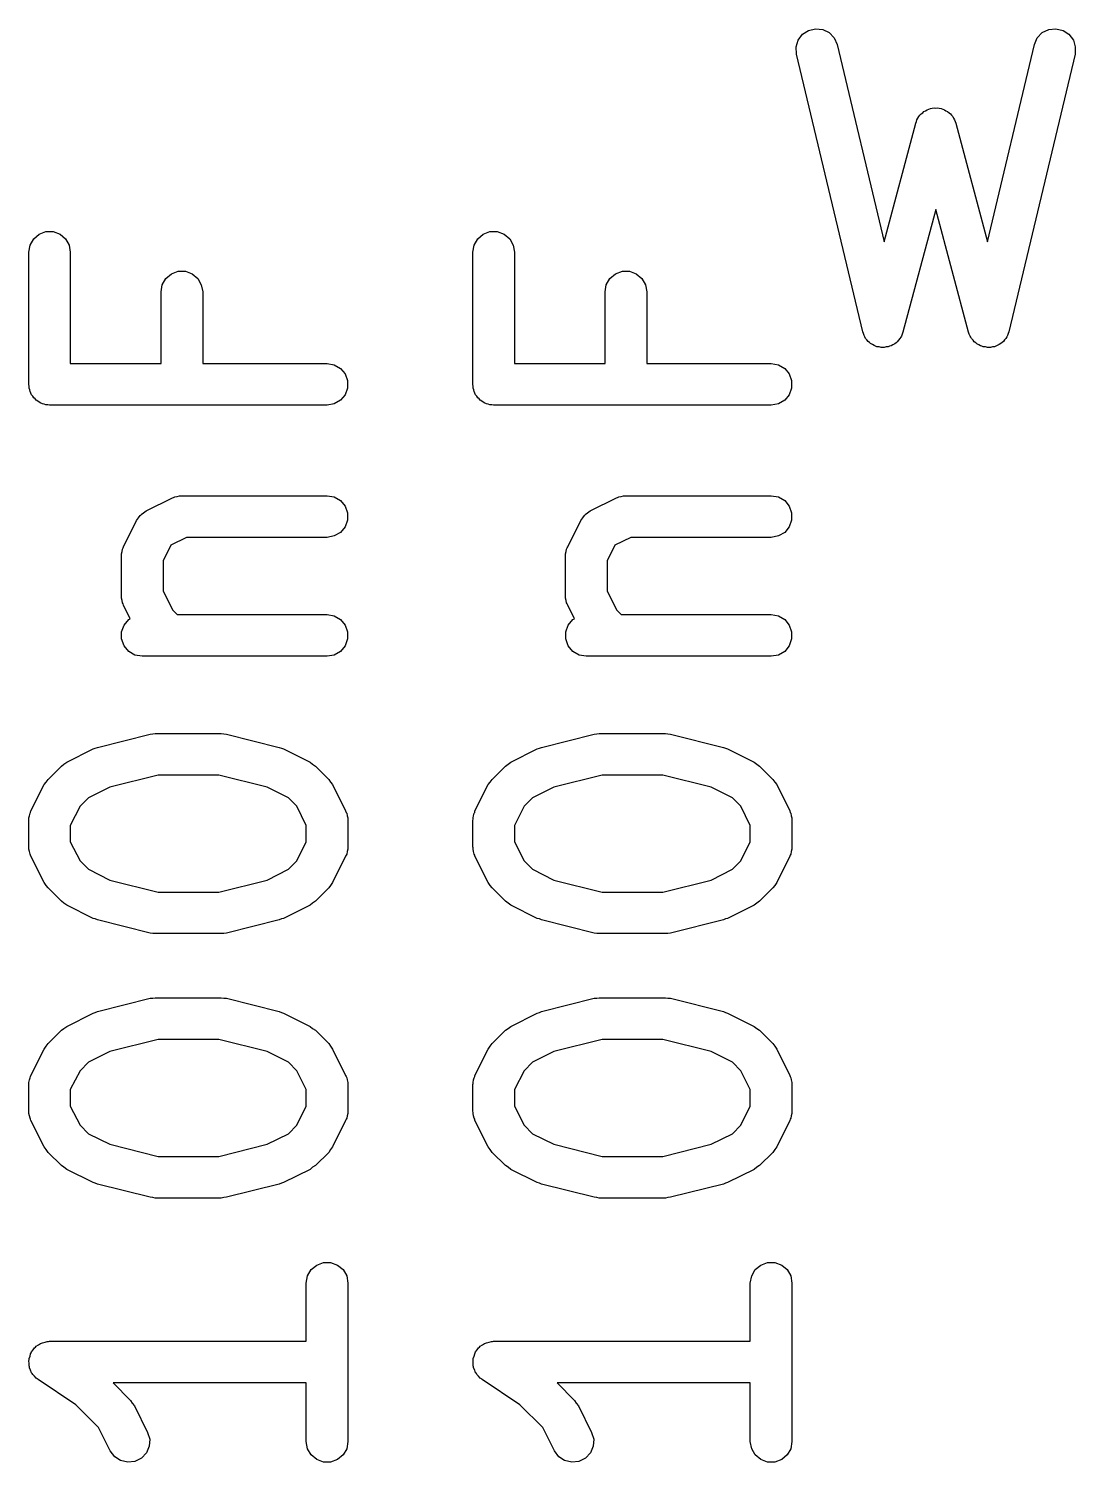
# Model space of a CAD drawing. Extents: x 128.4 to 190.5, y -130.4 to -95.9.
# Drawn here: x 168.08 to 171.85, y -123.79 to -118.63 of the extents above; entities that cross this region are included whole.
import ezdxf

# ---------------------------------------------------------------- set-up
doc = ezdxf.new("R2010")
doc.units = 0
doc.header["$MEASUREMENT"] = 0
doc.layers.add('BLACK', color=7, linetype='CONTINUOUS')

msp = doc.modelspace()

# ---------------------------------------------------------------- linework, layer by layer
at = {"layer": 'Black'}
for p, q in [((170.85, -118.669), (170.865, -118.648)), ((170.865, -118.648), (170.887, -118.634)), ((170.887, -118.634), (170.912, -118.628)), ((170.912, -118.628), (170.938, -118.631)), ((170.938, -118.631), (170.961, -118.642)), ((170.961, -118.642), (170.979, -118.661)), ((170.979, -118.661), (170.99, -118.685)), ((171.701, -118.685), (171.711, -118.661)), ((171.711, -118.661), (171.729, -118.642)), ((171.729, -118.642), (171.752, -118.631)), ((171.752, -118.631), (171.778, -118.628)), ((171.778, -118.628), (171.804, -118.634)), ((171.804, -118.634), (171.825, -118.648)), ((171.825, -118.648), (171.841, -118.669)), ((170.842, -118.694), (170.85, -118.669)), ((170.844, -118.72), (170.842, -118.694)), ((170.99, -118.685), (171.159, -119.396)), ((171.532, -119.396), (171.701, -118.685)), ((171.841, -118.669), (171.848, -118.694)), ((171.848, -118.694), (171.847, -118.72)), ((171.082, -119.72), (170.844, -118.72)), ((171.847, -118.72), (171.609, -119.72)), ((171.308, -118.924), (171.314, -118.92)), ((171.314, -118.92), (171.32, -118.918)), ((171.32, -118.918), (171.326, -118.916)), ((171.326, -118.916), (171.332, -118.915)), ((171.332, -118.915), (171.339, -118.913)), ((171.339, -118.913), (171.345, -118.914)), ((171.345, -118.914), (171.352, -118.913)), ((171.352, -118.913), (171.358, -118.915)), ((171.358, -118.915), (171.365, -118.916)), ((171.365, -118.916), (171.371, -118.918)), ((171.371, -118.918), (171.377, -118.92)), ((171.377, -118.92), (171.382, -118.924)), ((171.159, -119.396), (171.273, -118.969)), ((171.273, -118.969), (171.276, -118.963)), ((171.276, -118.963), (171.277, -118.956)), ((171.277, -118.956), (171.281, -118.951)), ((171.281, -118.951), (171.284, -118.945)), ((171.284, -118.945), (171.288, -118.94)), ((171.288, -118.94), (171.292, -118.935)), ((171.292, -118.935), (171.298, -118.931)), ((171.298, -118.931), (171.302, -118.927)), ((171.302, -118.927), (171.308, -118.924)), ((171.382, -118.924), (171.388, -118.927)), ((171.388, -118.927), (171.393, -118.931)), ((171.393, -118.931), (171.398, -118.935)), ((171.398, -118.935), (171.402, -118.94)), ((171.402, -118.94), (171.407, -118.945)), ((171.407, -118.945), (171.409, -118.951)), ((171.409, -118.951), (171.413, -118.956)), ((171.413, -118.956), (171.415, -118.963)), ((171.415, -118.963), (171.418, -118.969)), ((171.418, -118.969), (171.532, -119.396)), ((171.345, -119.279), (171.227, -119.722)), ((171.463, -119.722), (171.345, -119.279)), ((168.082, -119.408), (168.095, -119.385)), ((168.095, -119.385), (168.115, -119.368)), ((168.115, -119.368), (168.139, -119.359)), ((168.139, -119.359), (168.165, -119.359)), ((168.165, -119.359), (168.19, -119.368)), ((168.19, -119.368), (168.21, -119.385)), ((168.21, -119.385), (168.223, -119.408)), ((169.682, -119.408), (169.695, -119.385)), ((169.695, -119.385), (169.715, -119.368)), ((169.715, -119.368), (169.739, -119.359)), ((169.739, -119.359), (169.765, -119.359)), ((169.765, -119.359), (169.79, -119.368)), ((169.79, -119.368), (169.81, -119.385)), ((169.81, -119.385), (169.823, -119.408)), ((168.077, -119.433), (168.082, -119.408)), ((168.077, -119.91), (168.077, -119.433)), ((168.223, -119.408), (168.227, -119.433)), ((168.227, -119.433), (168.227, -119.835)), ((169.677, -119.433), (169.682, -119.408)), ((169.677, -119.91), (169.677, -119.433)), ((169.823, -119.408), (169.827, -119.433)), ((169.827, -119.433), (169.827, -119.835)), ((168.558, -119.551), (168.571, -119.528)), ((168.571, -119.528), (168.591, -119.511)), ((168.591, -119.511), (168.616, -119.502)), ((168.616, -119.502), (168.642, -119.502)), ((168.642, -119.502), (168.666, -119.511)), ((168.666, -119.511), (168.686, -119.528)), ((168.686, -119.528), (168.699, -119.551)), ((170.158, -119.551), (170.171, -119.528)), ((170.171, -119.528), (170.191, -119.511)), ((170.191, -119.511), (170.216, -119.502)), ((170.216, -119.502), (170.242, -119.502)), ((170.242, -119.502), (170.266, -119.511)), ((170.266, -119.511), (170.286, -119.528)), ((170.286, -119.528), (170.299, -119.551)), ((168.554, -119.576), (168.558, -119.551)), ((168.554, -119.835), (168.554, -119.576)), ((168.699, -119.551), (168.704, -119.576)), ((168.704, -119.576), (168.704, -119.835)), ((170.154, -119.576), (170.158, -119.551)), ((170.154, -119.835), (170.154, -119.576)), ((170.299, -119.551), (170.304, -119.576)), ((170.304, -119.576), (170.304, -119.835)), ((171.085, -119.727), (171.082, -119.72)), ((171.087, -119.734), (171.085, -119.727)), ((171.09, -119.739), (171.087, -119.734)), ((171.092, -119.744), (171.09, -119.739)), ((171.097, -119.749), (171.092, -119.744)), ((171.216, -119.745), (171.211, -119.751)), ((171.219, -119.74), (171.216, -119.745)), ((171.222, -119.736), (171.219, -119.74)), ((171.224, -119.729), (171.222, -119.736)), ((171.227, -119.722), (171.224, -119.729)), ((171.466, -119.729), (171.463, -119.722)), ((171.469, -119.736), (171.466, -119.729)), ((171.472, -119.74), (171.469, -119.736)), ((171.474, -119.745), (171.472, -119.74)), ((171.48, -119.751), (171.474, -119.745)), ((171.598, -119.744), (171.593, -119.749)), ((171.601, -119.739), (171.598, -119.744)), ((171.604, -119.734), (171.601, -119.739)), ((171.606, -119.727), (171.604, -119.734)), ((171.609, -119.72), (171.606, -119.727)), ((171.102, -119.755), (171.097, -119.749)), ((171.106, -119.759), (171.102, -119.755)), ((171.11, -119.763), (171.106, -119.759)), ((171.117, -119.766), (171.11, -119.763)), ((171.123, -119.77), (171.117, -119.766)), ((171.128, -119.772), (171.123, -119.77)), ((171.133, -119.774), (171.128, -119.772)), ((171.141, -119.775), (171.133, -119.774)), ((171.148, -119.777), (171.141, -119.775)), ((171.154, -119.777), (171.148, -119.777)), ((171.159, -119.777), (171.154, -119.777)), ((171.167, -119.775), (171.159, -119.777)), ((171.174, -119.775), (171.167, -119.775)), ((171.179, -119.772), (171.174, -119.775)), ((171.185, -119.771), (171.179, -119.772)), ((171.191, -119.767), (171.185, -119.771)), ((171.198, -119.764), (171.191, -119.767)), ((171.202, -119.76), (171.198, -119.764)), ((171.206, -119.757), (171.202, -119.76)), ((171.211, -119.751), (171.206, -119.757)), ((171.484, -119.757), (171.48, -119.751)), ((171.489, -119.76), (171.484, -119.757)), ((171.493, -119.764), (171.489, -119.76)), ((171.5, -119.767), (171.493, -119.764)), ((171.506, -119.771), (171.5, -119.767)), ((171.511, -119.772), (171.506, -119.771)), ((171.516, -119.775), (171.511, -119.772)), ((171.524, -119.775), (171.516, -119.775)), ((171.531, -119.777), (171.524, -119.775)), ((171.537, -119.777), (171.531, -119.777)), ((171.542, -119.777), (171.537, -119.777)), ((171.55, -119.775), (171.542, -119.777)), ((171.557, -119.774), (171.55, -119.775)), ((171.562, -119.772), (171.557, -119.774)), ((171.567, -119.77), (171.562, -119.772)), ((171.574, -119.766), (171.567, -119.77)), ((171.58, -119.763), (171.574, -119.766)), ((171.584, -119.759), (171.58, -119.763)), ((171.589, -119.755), (171.584, -119.759)), ((171.593, -119.749), (171.589, -119.755)), ((168.227, -119.835), (168.554, -119.835)), ((168.704, -119.835), (169.152, -119.835)), ((169.152, -119.835), (169.178, -119.839)), ((169.178, -119.839), (169.201, -119.852)), ((169.827, -119.835), (170.154, -119.835)), ((170.304, -119.835), (170.752, -119.835)), ((170.752, -119.835), (170.778, -119.839)), ((170.778, -119.839), (170.801, -119.852)), ((169.201, -119.852), (169.217, -119.872)), ((169.217, -119.872), (169.226, -119.896)), ((169.226, -119.896), (169.226, -119.923)), ((170.801, -119.852), (170.817, -119.872)), ((170.817, -119.872), (170.826, -119.896)), ((170.826, -119.896), (170.826, -119.923)), ((168.079, -119.916), (168.077, -119.91)), ((168.079, -119.923), (168.079, -119.916)), ((168.081, -119.929), (168.079, -119.923)), ((168.082, -119.935), (168.081, -119.929)), ((168.085, -119.941), (168.082, -119.935)), ((168.087, -119.947), (168.085, -119.941)), ((168.092, -119.952), (168.087, -119.947)), ((168.095, -119.958), (168.092, -119.952)), ((169.217, -119.947), (169.201, -119.967)), ((169.226, -119.923), (169.217, -119.947)), ((169.679, -119.916), (169.677, -119.91)), ((169.679, -119.923), (169.679, -119.916)), ((169.681, -119.929), (169.679, -119.923)), ((169.682, -119.935), (169.681, -119.929)), ((169.685, -119.941), (169.682, -119.935)), ((169.687, -119.947), (169.685, -119.941)), ((169.692, -119.952), (169.687, -119.947)), ((169.695, -119.958), (169.692, -119.952)), ((170.817, -119.947), (170.801, -119.967)), ((170.826, -119.923), (170.817, -119.947)), ((168.1, -119.962), (168.095, -119.958)), ((168.104, -119.967), (168.1, -119.962)), ((168.11, -119.97), (168.104, -119.967)), ((168.115, -119.974), (168.11, -119.97)), ((168.121, -119.977), (168.115, -119.974)), ((168.127, -119.98), (168.121, -119.977)), ((168.133, -119.981), (168.127, -119.98)), ((168.139, -119.983), (168.133, -119.981)), ((168.146, -119.983), (168.139, -119.983)), ((168.152, -119.985), (168.146, -119.983)), ((169.152, -119.985), (168.152, -119.985)), ((169.178, -119.98), (169.152, -119.985)), ((169.201, -119.967), (169.178, -119.98)), ((169.7, -119.962), (169.695, -119.958)), ((169.704, -119.967), (169.7, -119.962)), ((169.71, -119.97), (169.704, -119.967)), ((169.715, -119.974), (169.71, -119.97)), ((169.721, -119.977), (169.715, -119.974)), ((169.727, -119.98), (169.721, -119.977)), ((169.733, -119.981), (169.727, -119.98)), ((169.739, -119.983), (169.733, -119.981)), ((169.746, -119.983), (169.739, -119.983)), ((169.752, -119.985), (169.746, -119.983)), ((170.752, -119.985), (169.752, -119.985)), ((170.778, -119.98), (170.752, -119.985)), ((170.801, -119.967), (170.778, -119.98)), ((168.599, -120.317), (168.603, -120.315)), ((168.603, -120.315), (168.612, -120.314)), ((168.612, -120.314), (168.62, -120.311)), ((168.62, -120.311), (168.624, -120.311)), ((168.624, -120.311), (168.629, -120.311)), ((168.629, -120.311), (169.152, -120.311)), ((169.152, -120.311), (169.178, -120.315)), ((169.178, -120.315), (169.201, -120.328)), ((170.199, -120.317), (170.203, -120.315)), ((170.203, -120.315), (170.212, -120.314)), ((170.212, -120.314), (170.22, -120.311)), ((170.22, -120.311), (170.224, -120.311)), ((170.224, -120.311), (170.229, -120.311)), ((170.229, -120.311), (170.752, -120.311)), ((170.752, -120.311), (170.778, -120.315)), ((170.778, -120.315), (170.801, -120.328)), ((168.491, -120.373), (168.5, -120.366)), ((168.5, -120.366), (168.595, -120.319)), ((168.595, -120.319), (168.599, -120.317)), ((169.201, -120.328), (169.217, -120.348)), ((169.217, -120.348), (169.226, -120.373)), ((170.091, -120.373), (170.1, -120.366)), ((170.1, -120.366), (170.195, -120.319)), ((170.195, -120.319), (170.199, -120.317)), ((170.801, -120.328), (170.817, -120.348)), ((170.817, -120.348), (170.826, -120.373)), ((168.419, -120.495), (168.466, -120.4)), ((168.466, -120.4), (168.473, -120.391)), ((168.473, -120.391), (168.479, -120.382)), ((168.479, -120.382), (168.481, -120.381)), ((168.481, -120.381), (168.482, -120.379)), ((168.482, -120.379), (168.491, -120.373)), ((169.226, -120.399), (169.217, -120.423)), ((169.226, -120.373), (169.226, -120.399)), ((170.019, -120.495), (170.066, -120.4)), ((170.066, -120.4), (170.073, -120.391)), ((170.073, -120.391), (170.079, -120.382)), ((170.079, -120.382), (170.081, -120.381)), ((170.081, -120.381), (170.082, -120.379)), ((170.082, -120.379), (170.091, -120.373)), ((170.826, -120.399), (170.817, -120.423)), ((170.826, -120.373), (170.826, -120.399)), ((168.646, -120.461), (168.589, -120.489)), ((169.152, -120.461), (168.646, -120.461)), ((169.178, -120.456), (169.152, -120.461)), ((169.201, -120.443), (169.178, -120.456)), ((169.217, -120.423), (169.201, -120.443)), ((170.246, -120.461), (170.189, -120.489)), ((170.752, -120.461), (170.246, -120.461)), ((170.778, -120.456), (170.752, -120.461)), ((170.801, -120.443), (170.778, -120.456)), ((170.817, -120.423), (170.801, -120.443)), ((168.411, -120.52), (168.414, -120.512)), ((168.411, -120.524), (168.411, -120.52)), ((168.414, -120.512), (168.415, -120.503)), ((168.415, -120.503), (168.417, -120.499)), ((168.417, -120.499), (168.419, -120.495)), ((168.589, -120.489), (168.561, -120.546)), ((170.011, -120.52), (170.014, -120.512)), ((170.011, -120.524), (170.011, -120.52)), ((170.014, -120.512), (170.015, -120.503)), ((170.015, -120.503), (170.017, -120.499)), ((170.017, -120.499), (170.019, -120.495)), ((170.189, -120.489), (170.161, -120.546)), ((168.411, -120.529), (168.411, -120.524)), ((168.411, -120.671), (168.411, -120.529)), ((168.561, -120.546), (168.561, -120.654)), ((170.011, -120.529), (170.011, -120.524)), ((170.011, -120.671), (170.011, -120.529)), ((170.161, -120.546), (170.161, -120.654)), ((168.411, -120.676), (168.411, -120.671)), ((168.411, -120.68), (168.411, -120.676)), ((168.561, -120.654), (168.595, -120.722)), ((170.011, -120.676), (170.011, -120.671)), ((170.011, -120.68), (170.011, -120.676)), ((170.161, -120.654), (170.195, -120.722)), ((168.414, -120.688), (168.411, -120.68)), ((168.415, -120.697), (168.414, -120.688)), ((168.417, -120.701), (168.415, -120.697)), ((168.419, -120.705), (168.417, -120.701)), ((168.443, -120.754), (168.419, -120.705)), ((168.595, -120.722), (168.612, -120.739)), ((170.014, -120.688), (170.011, -120.68)), ((170.015, -120.697), (170.014, -120.688)), ((170.017, -120.701), (170.015, -120.697)), ((170.019, -120.705), (170.017, -120.701)), ((170.043, -120.754), (170.019, -120.705)), ((170.195, -120.722), (170.212, -120.739)), ((168.412, -120.801), (168.421, -120.777)), ((168.421, -120.777), (168.438, -120.757)), ((168.438, -120.757), (168.443, -120.754)), ((168.612, -120.739), (169.152, -120.739)), ((169.152, -120.739), (169.178, -120.744)), ((169.178, -120.744), (169.201, -120.757)), ((169.201, -120.757), (169.217, -120.777)), ((169.217, -120.777), (169.226, -120.801)), ((170.012, -120.801), (170.021, -120.777)), ((170.021, -120.777), (170.038, -120.757)), ((170.038, -120.757), (170.043, -120.754)), ((170.212, -120.739), (170.752, -120.739)), ((170.752, -120.739), (170.778, -120.744)), ((170.778, -120.744), (170.801, -120.757)), ((170.801, -120.757), (170.817, -120.777)), ((170.817, -120.777), (170.826, -120.801)), ((168.412, -120.827), (168.412, -120.801)), ((168.421, -120.852), (168.412, -120.827)), ((169.226, -120.827), (169.217, -120.852)), ((169.226, -120.801), (169.226, -120.827)), ((170.012, -120.827), (170.012, -120.801)), ((170.021, -120.852), (170.012, -120.827)), ((170.826, -120.827), (170.817, -120.852)), ((170.826, -120.801), (170.826, -120.827)), ((168.438, -120.872), (168.421, -120.852)), ((168.46, -120.885), (168.438, -120.872)), ((169.201, -120.872), (169.178, -120.885)), ((169.217, -120.852), (169.201, -120.872)), ((170.038, -120.872), (170.021, -120.852)), ((170.06, -120.885), (170.038, -120.872)), ((170.801, -120.872), (170.778, -120.885)), ((170.817, -120.852), (170.801, -120.872)), ((168.486, -120.889), (168.46, -120.885)), ((169.152, -120.889), (168.486, -120.889)), ((169.178, -120.885), (169.152, -120.889)), ((170.086, -120.889), (170.06, -120.885)), ((170.752, -120.889), (170.086, -120.889)), ((170.778, -120.885), (170.752, -120.889)), ((168.325, -121.218), (168.515, -121.17)), ((168.515, -121.17), (168.524, -121.169)), ((168.524, -121.169), (168.533, -121.168)), ((168.533, -121.168), (168.771, -121.168)), ((168.771, -121.168), (168.78, -121.169)), ((168.78, -121.169), (168.79, -121.17)), ((168.79, -121.17), (168.98, -121.218)), ((169.925, -121.218), (170.115, -121.17)), ((170.115, -121.17), (170.124, -121.169)), ((170.124, -121.169), (170.133, -121.168)), ((170.133, -121.168), (170.371, -121.168)), ((170.371, -121.168), (170.38, -121.169)), ((170.38, -121.169), (170.39, -121.17)), ((170.39, -121.17), (170.58, -121.218)), ((168.214, -121.271), (168.309, -121.223)), ((168.309, -121.223), (168.317, -121.221)), ((168.317, -121.221), (168.325, -121.218)), ((168.98, -121.218), (168.988, -121.221)), ((168.988, -121.221), (168.995, -121.223)), ((168.995, -121.223), (169.091, -121.271)), ((169.814, -121.271), (169.909, -121.223)), ((169.909, -121.223), (169.917, -121.221)), ((169.917, -121.221), (169.925, -121.218)), ((170.58, -121.218), (170.588, -121.221)), ((170.588, -121.221), (170.595, -121.223)), ((170.595, -121.223), (170.691, -121.271)), ((168.147, -121.333), (168.195, -121.285)), ((168.195, -121.285), (168.204, -121.278)), ((168.204, -121.278), (168.214, -121.271)), ((169.091, -121.271), (169.1, -121.278)), ((169.1, -121.278), (169.11, -121.285)), ((169.11, -121.285), (169.158, -121.333)), ((169.747, -121.333), (169.795, -121.285)), ((169.795, -121.285), (169.804, -121.278)), ((169.804, -121.278), (169.814, -121.271)), ((170.691, -121.271), (170.7, -121.278)), ((170.7, -121.278), (170.71, -121.285)), ((170.71, -121.285), (170.758, -121.333)), ((168.133, -121.352), (168.14, -121.343)), ((168.14, -121.343), (168.147, -121.333)), ((168.543, -121.318), (168.369, -121.361)), ((168.762, -121.318), (168.543, -121.318)), ((168.936, -121.361), (168.762, -121.318)), ((169.158, -121.333), (169.165, -121.343)), ((169.165, -121.343), (169.172, -121.352)), ((169.733, -121.352), (169.74, -121.343)), ((169.74, -121.343), (169.747, -121.333)), ((170.143, -121.318), (169.969, -121.361)), ((170.362, -121.318), (170.143, -121.318)), ((170.536, -121.361), (170.362, -121.318)), ((170.758, -121.333), (170.765, -121.343)), ((170.765, -121.343), (170.772, -121.352)), ((168.085, -121.447), (168.133, -121.352)), ((168.292, -121.4), (168.262, -121.43)), ((168.369, -121.361), (168.292, -121.4)), ((169.013, -121.4), (168.936, -121.361)), ((169.043, -121.43), (169.013, -121.4)), ((169.172, -121.352), (169.219, -121.447)), ((169.685, -121.447), (169.733, -121.352)), ((169.892, -121.4), (169.862, -121.43)), ((169.969, -121.361), (169.892, -121.4)), ((170.613, -121.4), (170.536, -121.361)), ((170.643, -121.43), (170.613, -121.4)), ((170.772, -121.352), (170.819, -121.447)), ((168.082, -121.455), (168.084, -121.452)), ((168.084, -121.452), (168.085, -121.447)), ((168.262, -121.43), (168.227, -121.499)), ((169.077, -121.499), (169.043, -121.43)), ((169.219, -121.447), (169.221, -121.452)), ((169.221, -121.452), (169.223, -121.455)), ((169.682, -121.455), (169.684, -121.452)), ((169.684, -121.452), (169.685, -121.447)), ((169.862, -121.43), (169.827, -121.499)), ((170.677, -121.499), (170.643, -121.43)), ((170.819, -121.447), (170.821, -121.452)), ((170.821, -121.452), (170.823, -121.455)), ((168.077, -121.481), (168.078, -121.477)), ((168.077, -121.576), (168.077, -121.481)), ((168.078, -121.472), (168.08, -121.464)), ((168.078, -121.477), (168.078, -121.472)), ((168.08, -121.464), (168.082, -121.455)), ((168.227, -121.499), (168.227, -121.558)), ((169.077, -121.558), (169.077, -121.499)), ((169.223, -121.455), (169.224, -121.464)), ((169.224, -121.464), (169.227, -121.472)), ((169.227, -121.472), (169.227, -121.477)), ((169.227, -121.477), (169.227, -121.481)), ((169.227, -121.481), (169.227, -121.576)), ((169.677, -121.481), (169.678, -121.477)), ((169.677, -121.576), (169.677, -121.481)), ((169.678, -121.472), (169.68, -121.464)), ((169.678, -121.477), (169.678, -121.472)), ((169.68, -121.464), (169.682, -121.455)), ((169.827, -121.499), (169.827, -121.558)), ((170.677, -121.558), (170.677, -121.499)), ((170.823, -121.455), (170.824, -121.464)), ((170.824, -121.464), (170.827, -121.472)), ((170.827, -121.472), (170.827, -121.477)), ((170.827, -121.477), (170.827, -121.481)), ((170.827, -121.481), (170.827, -121.576)), ((168.078, -121.58), (168.077, -121.576)), ((168.078, -121.585), (168.078, -121.58)), ((168.08, -121.593), (168.078, -121.585)), ((168.082, -121.602), (168.08, -121.593)), ((168.084, -121.606), (168.082, -121.602)), ((168.085, -121.61), (168.084, -121.606)), ((168.227, -121.558), (168.262, -121.627)), ((169.043, -121.627), (169.077, -121.558)), ((169.221, -121.606), (169.219, -121.61)), ((169.223, -121.602), (169.221, -121.606)), ((169.224, -121.593), (169.223, -121.602)), ((169.227, -121.585), (169.224, -121.593)), ((169.227, -121.576), (169.227, -121.58)), ((169.227, -121.58), (169.227, -121.585)), ((169.678, -121.58), (169.677, -121.576)), ((169.678, -121.585), (169.678, -121.58)), ((169.68, -121.593), (169.678, -121.585)), ((169.682, -121.602), (169.68, -121.593)), ((169.684, -121.606), (169.682, -121.602)), ((169.685, -121.61), (169.684, -121.606)), ((169.827, -121.558), (169.862, -121.627)), ((170.643, -121.627), (170.677, -121.558)), ((170.821, -121.606), (170.819, -121.61)), ((170.823, -121.602), (170.821, -121.606)), ((170.824, -121.593), (170.823, -121.602)), ((170.827, -121.585), (170.824, -121.593)), ((170.827, -121.576), (170.827, -121.58)), ((170.827, -121.58), (170.827, -121.585)), ((168.133, -121.705), (168.085, -121.61)), ((168.262, -121.627), (168.292, -121.657)), ((168.292, -121.657), (168.369, -121.696)), ((168.936, -121.696), (169.013, -121.657)), ((169.013, -121.657), (169.043, -121.627)), ((169.219, -121.61), (169.172, -121.705)), ((169.733, -121.705), (169.685, -121.61)), ((169.862, -121.627), (169.892, -121.657)), ((169.892, -121.657), (169.969, -121.696)), ((170.536, -121.696), (170.613, -121.657)), ((170.613, -121.657), (170.643, -121.627)), ((170.819, -121.61), (170.772, -121.705)), ((168.14, -121.715), (168.133, -121.705)), ((168.369, -121.696), (168.543, -121.739)), ((168.762, -121.739), (168.936, -121.696)), ((169.172, -121.705), (169.165, -121.715)), ((169.74, -121.715), (169.733, -121.705)), ((169.969, -121.696), (170.143, -121.739)), ((170.362, -121.739), (170.536, -121.696)), ((170.772, -121.705), (170.765, -121.715)), ((168.147, -121.724), (168.14, -121.715)), ((168.195, -121.772), (168.147, -121.724)), ((168.543, -121.739), (168.762, -121.739)), ((169.158, -121.724), (169.11, -121.772)), ((169.165, -121.715), (169.158, -121.724)), ((169.747, -121.724), (169.74, -121.715)), ((169.795, -121.772), (169.747, -121.724)), ((170.143, -121.739), (170.362, -121.739)), ((170.758, -121.724), (170.71, -121.772)), ((170.765, -121.715), (170.758, -121.724)), ((168.204, -121.779), (168.195, -121.772)), ((168.214, -121.786), (168.204, -121.779)), ((168.309, -121.834), (168.214, -121.786)), ((169.091, -121.786), (168.995, -121.834)), ((169.1, -121.779), (169.091, -121.786)), ((169.11, -121.772), (169.1, -121.779)), ((169.804, -121.779), (169.795, -121.772)), ((169.814, -121.786), (169.804, -121.779)), ((169.909, -121.834), (169.814, -121.786)), ((170.691, -121.786), (170.595, -121.834)), ((170.7, -121.779), (170.691, -121.786)), ((170.71, -121.772), (170.7, -121.779)), ((168.317, -121.836), (168.309, -121.834)), ((168.325, -121.839), (168.317, -121.836)), ((168.515, -121.887), (168.325, -121.839)), ((168.98, -121.839), (168.79, -121.887)), ((168.988, -121.836), (168.98, -121.839)), ((168.995, -121.834), (168.988, -121.836)), ((169.917, -121.836), (169.909, -121.834)), ((169.925, -121.839), (169.917, -121.836)), ((170.115, -121.887), (169.925, -121.839)), ((170.58, -121.839), (170.39, -121.887)), ((170.588, -121.836), (170.58, -121.839)), ((170.595, -121.834), (170.588, -121.836)), ((168.524, -121.888), (168.515, -121.887)), ((168.533, -121.889), (168.524, -121.888)), ((168.771, -121.889), (168.533, -121.889)), ((168.78, -121.888), (168.771, -121.889)), ((168.79, -121.887), (168.78, -121.888)), ((170.124, -121.888), (170.115, -121.887)), ((170.133, -121.889), (170.124, -121.888)), ((170.371, -121.889), (170.133, -121.889)), ((170.38, -121.888), (170.371, -121.889)), ((170.39, -121.887), (170.38, -121.888)), ((168.325, -122.17), (168.515, -122.122)), ((168.515, -122.122), (168.524, -122.122)), ((168.524, -122.122), (168.533, -122.12)), ((168.533, -122.12), (168.771, -122.12)), ((168.771, -122.12), (168.78, -122.122)), ((168.78, -122.122), (168.79, -122.122)), ((168.79, -122.122), (168.98, -122.17)), ((169.925, -122.17), (170.115, -122.122)), ((170.115, -122.122), (170.124, -122.122)), ((170.124, -122.122), (170.133, -122.12)), ((170.133, -122.12), (170.371, -122.12)), ((170.371, -122.12), (170.38, -122.122)), ((170.38, -122.122), (170.39, -122.122)), ((170.39, -122.122), (170.58, -122.17)), ((168.309, -122.176), (168.317, -122.173)), ((168.317, -122.173), (168.325, -122.17)), ((168.98, -122.17), (168.988, -122.173)), ((168.988, -122.173), (168.995, -122.176)), ((169.909, -122.176), (169.917, -122.173)), ((169.917, -122.173), (169.925, -122.17)), ((170.58, -122.17), (170.588, -122.173)), ((170.588, -122.173), (170.595, -122.176)), ((168.204, -122.231), (168.214, -122.223)), ((168.214, -122.223), (168.309, -122.176)), ((168.995, -122.176), (169.091, -122.223)), ((169.091, -122.223), (169.1, -122.231)), ((169.804, -122.231), (169.814, -122.223)), ((169.814, -122.223), (169.909, -122.176)), ((170.595, -122.176), (170.691, -122.223)), ((170.691, -122.223), (170.7, -122.231)), ((168.147, -122.285), (168.195, -122.237)), ((168.195, -122.237), (168.204, -122.231)), ((168.543, -122.27), (168.369, -122.314)), ((168.762, -122.27), (168.543, -122.27)), ((168.936, -122.314), (168.762, -122.27)), ((169.1, -122.231), (169.11, -122.237)), ((169.11, -122.237), (169.158, -122.285)), ((169.747, -122.285), (169.795, -122.237)), ((169.795, -122.237), (169.804, -122.231)), ((170.143, -122.27), (169.969, -122.314)), ((170.362, -122.27), (170.143, -122.27)), ((170.536, -122.314), (170.362, -122.27)), ((170.7, -122.231), (170.71, -122.237)), ((170.71, -122.237), (170.758, -122.285)), ((168.085, -122.4), (168.133, -122.305)), ((168.133, -122.305), (168.14, -122.295)), ((168.14, -122.295), (168.147, -122.285)), ((168.369, -122.314), (168.292, -122.352)), ((169.013, -122.352), (168.936, -122.314)), ((169.158, -122.285), (169.165, -122.295)), ((169.165, -122.295), (169.172, -122.305)), ((169.172, -122.305), (169.219, -122.4)), ((169.685, -122.4), (169.733, -122.305)), ((169.733, -122.305), (169.74, -122.295)), ((169.74, -122.295), (169.747, -122.285)), ((169.969, -122.314), (169.892, -122.352)), ((170.613, -122.352), (170.536, -122.314)), ((170.758, -122.285), (170.765, -122.295)), ((170.765, -122.295), (170.772, -122.305)), ((170.772, -122.305), (170.819, -122.4)), ((168.292, -122.352), (168.262, -122.383)), ((169.043, -122.383), (169.013, -122.352)), ((169.892, -122.352), (169.862, -122.383)), ((170.643, -122.383), (170.613, -122.352)), ((168.077, -122.433), (168.078, -122.429)), ((168.077, -122.529), (168.077, -122.433)), ((168.078, -122.425), (168.08, -122.416)), ((168.078, -122.429), (168.078, -122.425)), ((168.08, -122.416), (168.082, -122.408)), ((168.082, -122.408), (168.084, -122.404)), ((168.084, -122.404), (168.085, -122.4)), ((168.262, -122.383), (168.227, -122.451)), ((169.077, -122.451), (169.043, -122.383)), ((169.219, -122.4), (169.221, -122.404)), ((169.221, -122.404), (169.223, -122.408)), ((169.223, -122.408), (169.224, -122.416)), ((169.224, -122.416), (169.227, -122.425)), ((169.227, -122.425), (169.227, -122.429)), ((169.227, -122.429), (169.227, -122.433)), ((169.227, -122.433), (169.227, -122.529)), ((169.677, -122.433), (169.678, -122.429)), ((169.677, -122.529), (169.677, -122.433)), ((169.678, -122.425), (169.68, -122.416)), ((169.678, -122.429), (169.678, -122.425)), ((169.68, -122.416), (169.682, -122.408)), ((169.682, -122.408), (169.684, -122.404)), ((169.684, -122.404), (169.685, -122.4)), ((169.862, -122.383), (169.827, -122.451)), ((170.677, -122.451), (170.643, -122.383)), ((170.819, -122.4), (170.821, -122.404)), ((170.821, -122.404), (170.823, -122.408)), ((170.823, -122.408), (170.824, -122.416)), ((170.824, -122.416), (170.827, -122.425)), ((170.827, -122.425), (170.827, -122.429)), ((170.827, -122.429), (170.827, -122.433)), ((170.827, -122.433), (170.827, -122.529)), ((168.227, -122.451), (168.227, -122.511)), ((169.077, -122.511), (169.077, -122.451)), ((169.827, -122.451), (169.827, -122.511)), ((170.677, -122.511), (170.677, -122.451)), ((168.078, -122.533), (168.077, -122.529)), ((168.078, -122.537), (168.078, -122.533)), ((168.08, -122.546), (168.078, -122.537)), ((168.227, -122.511), (168.262, -122.579)), ((169.043, -122.579), (169.077, -122.511)), ((169.227, -122.537), (169.224, -122.546)), ((169.227, -122.529), (169.227, -122.533)), ((169.227, -122.533), (169.227, -122.537)), ((169.678, -122.533), (169.677, -122.529)), ((169.678, -122.537), (169.678, -122.533)), ((169.68, -122.546), (169.678, -122.537)), ((169.827, -122.511), (169.862, -122.579)), ((170.643, -122.579), (170.677, -122.511)), ((170.827, -122.537), (170.824, -122.546)), ((170.827, -122.529), (170.827, -122.533)), ((170.827, -122.533), (170.827, -122.537)), ((168.082, -122.554), (168.08, -122.546)), ((168.084, -122.558), (168.082, -122.554)), ((168.085, -122.562), (168.084, -122.558)), ((168.133, -122.657), (168.085, -122.562)), ((168.262, -122.579), (168.292, -122.61)), ((169.013, -122.61), (169.043, -122.579)), ((169.219, -122.562), (169.172, -122.657)), ((169.221, -122.558), (169.219, -122.562)), ((169.223, -122.554), (169.221, -122.558)), ((169.224, -122.546), (169.223, -122.554)), ((169.682, -122.554), (169.68, -122.546)), ((169.684, -122.558), (169.682, -122.554)), ((169.685, -122.562), (169.684, -122.558)), ((169.733, -122.657), (169.685, -122.562)), ((169.862, -122.579), (169.892, -122.61)), ((170.613, -122.61), (170.643, -122.579)), ((170.819, -122.562), (170.772, -122.657)), ((170.821, -122.558), (170.819, -122.562)), ((170.823, -122.554), (170.821, -122.558)), ((170.824, -122.546), (170.823, -122.554)), ((168.292, -122.61), (168.369, -122.648)), ((168.936, -122.648), (169.013, -122.61)), ((169.892, -122.61), (169.969, -122.648)), ((170.536, -122.648), (170.613, -122.61)), ((168.14, -122.667), (168.133, -122.657)), ((168.147, -122.677), (168.14, -122.667)), ((168.195, -122.724), (168.147, -122.677)), ((168.369, -122.648), (168.543, -122.692)), ((168.543, -122.692), (168.762, -122.692)), ((168.762, -122.692), (168.936, -122.648)), ((169.158, -122.677), (169.11, -122.724)), ((169.165, -122.667), (169.158, -122.677)), ((169.172, -122.657), (169.165, -122.667)), ((169.74, -122.667), (169.733, -122.657)), ((169.747, -122.677), (169.74, -122.667)), ((169.795, -122.724), (169.747, -122.677)), ((169.969, -122.648), (170.143, -122.692)), ((170.143, -122.692), (170.362, -122.692)), ((170.362, -122.692), (170.536, -122.648)), ((170.758, -122.677), (170.71, -122.724)), ((170.765, -122.667), (170.758, -122.677)), ((170.772, -122.657), (170.765, -122.667)), ((168.204, -122.731), (168.195, -122.724)), ((168.214, -122.739), (168.204, -122.731)), ((168.309, -122.786), (168.214, -122.739)), ((169.091, -122.739), (168.995, -122.786)), ((169.1, -122.731), (169.091, -122.739)), ((169.11, -122.724), (169.1, -122.731)), ((169.804, -122.731), (169.795, -122.724)), ((169.814, -122.739), (169.804, -122.731)), ((169.909, -122.786), (169.814, -122.739)), ((170.691, -122.739), (170.595, -122.786)), ((170.7, -122.731), (170.691, -122.739)), ((170.71, -122.724), (170.7, -122.731)), ((168.317, -122.788), (168.309, -122.786)), ((168.325, -122.792), (168.317, -122.788)), ((168.515, -122.839), (168.325, -122.792)), ((168.98, -122.792), (168.79, -122.839)), ((168.988, -122.788), (168.98, -122.792)), ((168.995, -122.786), (168.988, -122.788)), ((169.917, -122.788), (169.909, -122.786)), ((169.925, -122.792), (169.917, -122.788)), ((170.115, -122.839), (169.925, -122.792)), ((170.58, -122.792), (170.39, -122.839)), ((170.588, -122.788), (170.58, -122.792)), ((170.595, -122.786), (170.588, -122.788)), ((168.524, -122.84), (168.515, -122.839)), ((168.533, -122.842), (168.524, -122.84)), ((168.771, -122.842), (168.533, -122.842)), ((168.78, -122.84), (168.771, -122.842)), ((168.79, -122.839), (168.78, -122.84)), ((170.124, -122.84), (170.115, -122.839)), ((170.133, -122.842), (170.124, -122.84)), ((170.371, -122.842), (170.133, -122.842)), ((170.38, -122.84), (170.371, -122.842)), ((170.39, -122.839), (170.38, -122.84)), ((169.082, -123.122), (169.095, -123.099)), ((169.095, -123.099), (169.115, -123.083)), ((169.115, -123.083), (169.139, -123.074)), ((169.139, -123.074), (169.165, -123.074)), ((169.165, -123.074), (169.19, -123.083)), ((169.19, -123.083), (169.21, -123.099)), ((169.21, -123.099), (169.223, -123.122)), ((170.682, -123.122), (170.695, -123.099)), ((170.695, -123.099), (170.715, -123.083)), ((170.715, -123.083), (170.739, -123.074)), ((170.739, -123.074), (170.765, -123.074)), ((170.765, -123.074), (170.79, -123.083)), ((170.79, -123.083), (170.81, -123.099)), ((170.81, -123.099), (170.823, -123.122)), ((169.077, -123.148), (169.082, -123.122)), ((169.077, -123.358), (169.077, -123.148)), ((169.223, -123.122), (169.227, -123.148)), ((169.227, -123.148), (169.227, -123.719)), ((170.677, -123.148), (170.682, -123.122)), ((170.677, -123.358), (170.677, -123.148)), ((170.823, -123.122), (170.827, -123.148)), ((170.827, -123.148), (170.827, -123.719)), ((168.123, -123.365), (168.127, -123.363)), ((168.127, -123.363), (168.136, -123.361)), ((168.136, -123.361), (168.144, -123.359)), ((168.144, -123.359), (168.148, -123.359)), ((168.148, -123.359), (168.152, -123.358)), ((168.152, -123.358), (169.077, -123.358)), ((169.723, -123.365), (169.727, -123.363)), ((169.727, -123.363), (169.736, -123.361)), ((169.736, -123.361), (169.744, -123.359)), ((169.744, -123.359), (169.748, -123.359)), ((169.748, -123.359), (169.752, -123.358)), ((169.752, -123.358), (170.677, -123.358)), ((168.079, -123.42), (168.082, -123.412)), ((168.082, -123.412), (168.084, -123.403)), ((168.084, -123.403), (168.086, -123.4)), ((168.086, -123.4), (168.087, -123.396)), ((168.087, -123.396), (168.093, -123.389)), ((168.093, -123.389), (168.098, -123.382)), ((168.098, -123.382), (168.101, -123.379)), ((168.101, -123.379), (168.104, -123.376)), ((168.104, -123.376), (168.112, -123.371)), ((168.112, -123.371), (168.119, -123.366)), ((168.119, -123.366), (168.123, -123.365)), ((169.679, -123.42), (169.682, -123.412)), ((169.682, -123.412), (169.684, -123.403)), ((169.684, -123.403), (169.686, -123.4)), ((169.686, -123.4), (169.687, -123.396)), ((169.687, -123.396), (169.693, -123.389)), ((169.693, -123.389), (169.698, -123.382)), ((169.698, -123.382), (169.701, -123.379)), ((169.701, -123.379), (169.704, -123.376)), ((169.704, -123.376), (169.712, -123.371)), ((169.712, -123.371), (169.719, -123.366)), ((169.719, -123.366), (169.723, -123.365)), ((168.078, -123.429), (168.079, -123.424)), ((168.079, -123.437), (168.078, -123.429)), ((168.079, -123.424), (168.079, -123.42)), ((168.079, -123.446), (168.079, -123.437)), ((168.08, -123.45), (168.079, -123.446)), ((168.08, -123.454), (168.08, -123.45)), ((168.084, -123.462), (168.08, -123.454)), ((168.087, -123.471), (168.084, -123.462)), ((169.678, -123.429), (169.679, -123.424)), ((169.679, -123.437), (169.678, -123.429)), ((169.679, -123.424), (169.679, -123.42)), ((169.679, -123.446), (169.679, -123.437)), ((169.68, -123.45), (169.679, -123.446)), ((169.68, -123.454), (169.68, -123.45)), ((169.684, -123.462), (169.68, -123.454)), ((169.687, -123.471), (169.684, -123.462)), ((168.09, -123.474), (168.087, -123.471)), ((168.092, -123.478), (168.09, -123.474)), ((168.098, -123.484), (168.092, -123.478)), ((168.104, -123.491), (168.098, -123.484)), ((168.108, -123.493), (168.104, -123.491)), ((168.111, -123.496), (168.108, -123.493)), ((168.247, -123.587), (168.111, -123.496)), ((169.077, -123.508), (168.381, -123.508)), ((168.381, -123.508), (168.444, -123.571)), ((169.077, -123.719), (169.077, -123.508)), ((169.69, -123.474), (169.687, -123.471)), ((169.692, -123.478), (169.69, -123.474)), ((169.698, -123.484), (169.692, -123.478)), ((169.704, -123.491), (169.698, -123.484)), ((169.708, -123.493), (169.704, -123.491)), ((169.711, -123.496), (169.708, -123.493)), ((169.847, -123.587), (169.711, -123.496)), ((170.677, -123.508), (169.981, -123.508)), ((169.981, -123.508), (170.044, -123.571)), ((170.677, -123.719), (170.677, -123.508)), ((168.329, -123.668), (168.247, -123.587)), ((168.444, -123.571), (168.45, -123.581)), ((168.45, -123.581), (168.458, -123.59)), ((168.458, -123.59), (168.505, -123.686)), ((169.929, -123.668), (169.847, -123.587)), ((170.044, -123.571), (170.05, -123.581)), ((170.05, -123.581), (170.058, -123.59)), ((170.058, -123.59), (170.105, -123.686)), ((168.371, -123.753), (168.329, -123.668)), ((169.971, -123.753), (169.929, -123.668)), ((168.505, -123.686), (168.513, -123.71)), ((168.513, -123.71), (168.511, -123.736)), ((169.082, -123.745), (169.077, -123.719)), ((169.227, -123.719), (169.223, -123.745)), ((170.105, -123.686), (170.113, -123.71)), ((170.113, -123.71), (170.111, -123.736)), ((170.682, -123.745), (170.677, -123.719)), ((170.827, -123.719), (170.823, -123.745)), ((168.387, -123.774), (168.371, -123.753)), ((168.408, -123.788), (168.387, -123.774)), ((168.501, -123.76), (168.483, -123.779)), ((168.511, -123.736), (168.501, -123.76)), ((169.095, -123.767), (169.082, -123.745)), ((169.115, -123.784), (169.095, -123.767)), ((169.21, -123.767), (169.19, -123.784)), ((169.223, -123.745), (169.21, -123.767)), ((169.987, -123.774), (169.971, -123.753)), ((170.008, -123.788), (169.987, -123.774)), ((170.101, -123.76), (170.083, -123.779)), ((170.111, -123.736), (170.101, -123.76)), ((170.695, -123.767), (170.682, -123.745)), ((170.715, -123.784), (170.695, -123.767)), ((170.81, -123.767), (170.79, -123.784)), ((170.823, -123.745), (170.81, -123.767)), ((168.434, -123.794), (168.408, -123.788)), ((168.459, -123.791), (168.434, -123.794)), ((168.483, -123.779), (168.459, -123.791)), ((169.139, -123.793), (169.115, -123.784)), ((169.165, -123.793), (169.139, -123.793)), ((169.19, -123.784), (169.165, -123.793)), ((170.034, -123.794), (170.008, -123.788)), ((170.059, -123.791), (170.034, -123.794)), ((170.083, -123.779), (170.059, -123.791)), ((170.739, -123.793), (170.715, -123.784)), ((170.765, -123.793), (170.739, -123.793)), ((170.79, -123.784), (170.765, -123.793))]:
    msp.add_line(p, q, dxfattribs=at)

doc.saveas('drawing.dxf')
